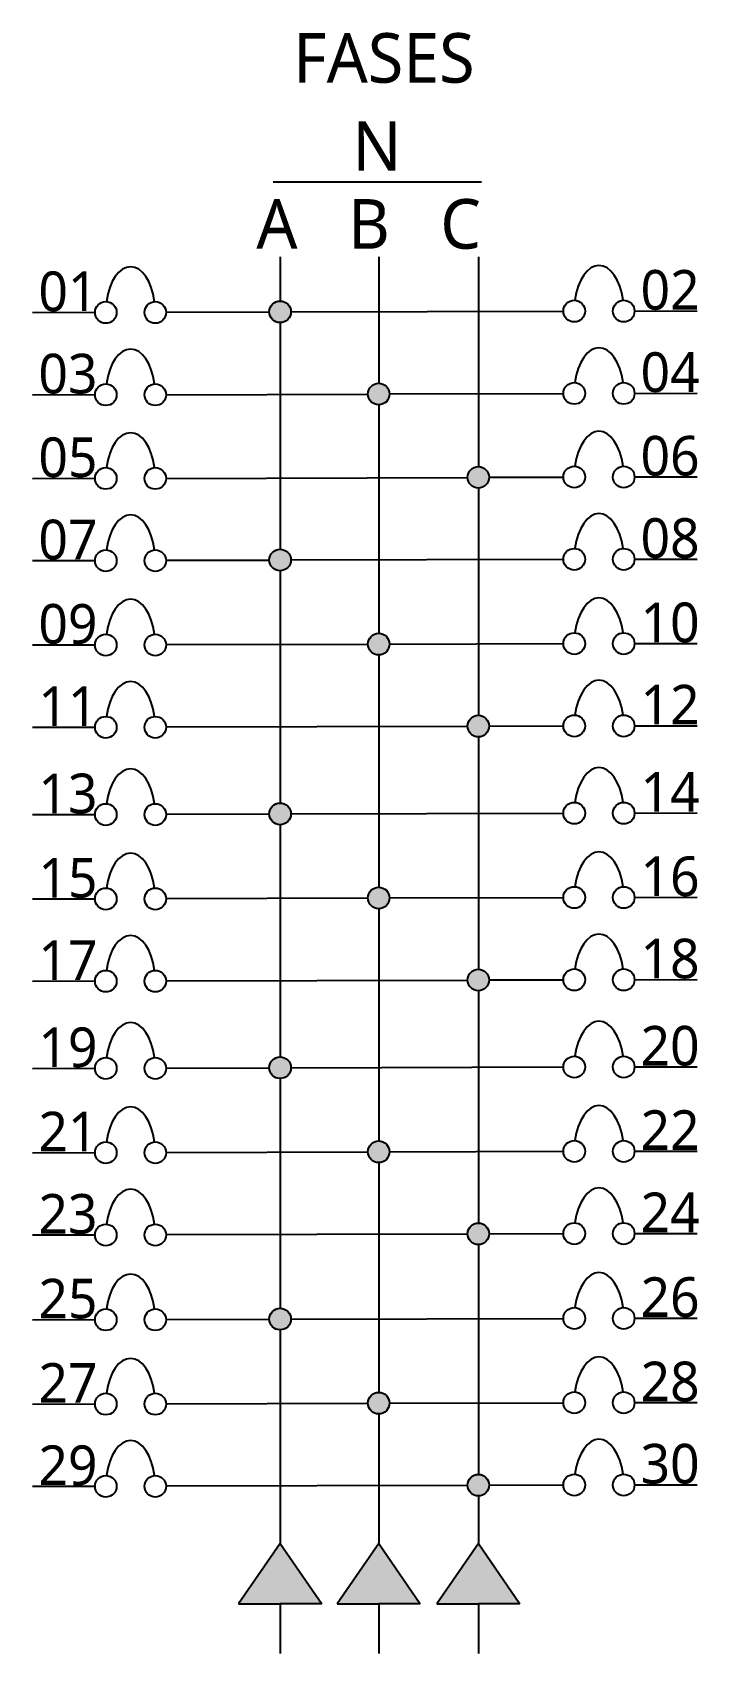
# Model space of a CAD drawing. Header units: millimetres. Extents: x -18.4 to 15.3, y -39.4 to 42.4.
import ezdxf

# ---------------------------------------------------------------- set-up
doc = ezdxf.new("R2010")
doc.units = ezdxf.units.MM

msp = doc.modelspace()

# ---------------------------------------------------------------- hatches: boundary and pattern name
h = msp.add_hatch(color=256)
h.dxf.hatch_style = 1
h.paths.add_polyline_path([(-5.312, 28.288, 1), (-6.402, 28.288, 1)])
h.paths.add_polyline_path([(-1.428, 24.143, 1), (-0.338, 24.143, 1)])
h.paths.add_polyline_path([(4.69, 19.943, 1), (3.6, 19.943, 1)])
h.paths.add_polyline_path([(-5.312, 15.774, 1), (-6.402, 15.774, 1)])
h.paths.add_polyline_path([(-0.338, 11.535, 1), (-1.428, 11.535, 1)])
h.paths.add_polyline_path([(4.69, 7.399, 1), (3.6, 7.399, 1)])
h = msp.add_hatch(color=256)
h.dxf.hatch_style = 1
h.paths.add_polyline_path([(-5.312, 2.973, 1), (-6.402, 2.973, 1)])
h.paths.add_polyline_path([(-1.428, -1.266, 1), (-0.338, -1.266, 1)])
h.paths.add_polyline_path([(4.69, -5.402, 1), (3.6, -5.402, 1)])
h = msp.add_hatch(color=256)
h.dxf.hatch_style = 1
h.paths.add_polyline_path([(-5.312, -9.824, 1), (-6.402, -9.824, 1)])
h.paths.add_polyline_path([(-1.428, -14.063, 1), (-0.338, -14.063, 1)])
h.paths.add_polyline_path([(4.69, -18.199, 1), (3.6, -18.199, 1)])
h = msp.add_hatch(color=256)
h.dxf.hatch_style = 1
h.paths.add_polyline_path([(-5.312, -22.498, 1), (-6.402, -22.498, 1)])
h.paths.add_polyline_path([(-1.428, -26.737, 1), (-0.338, -26.737, 1)])
h.paths.add_polyline_path([(4.69, -30.873, 1), (3.6, -30.873, 1)])
h = msp.add_hatch(color=256)
h.dxf.hatch_style = 1
h.paths.add_polyline_path([(-3.76, -36.855), (-5.857, -33.813), (-7.954, -36.855), (-5.857, -36.855)])
h = msp.add_hatch(color=256)
h.dxf.hatch_style = 1
h.paths.add_polyline_path([(1.213, -36.855), (-0.883, -33.813), (-2.98, -36.855), (-0.883, -36.855)])
h = msp.add_hatch(color=256)
h.dxf.hatch_style = 1
h.paths.add_polyline_path([(6.242, -36.855), (4.145, -33.813), (2.048, -36.855), (4.145, -36.855)])

# ---------------------------------------------------------------- linework, layer by layer
for p, q in [((-6.206, 34.838), (4.308, 34.838)), ((-5.857, 31.054), (-5.857, 28.833)), ((-0.883, 31.054), (-0.883, 24.688)), ((4.145, 31.054), (4.145, 20.488)), ((-18.354, 28.256), (-15.196, 28.264)), ((-11.609, 28.273), (-6.402, 28.287)), ((-5.312, 28.29), (8.437, 28.325)), ((12.024, 28.326), (15.183, 28.335)), ((-5.857, 27.743), (-5.857, 16.319)), ((-18.354, 24.107), (-15.196, 24.115)), ((-11.609, 24.107), (-1.428, 24.141)), ((-0.338, 24.145), (8.391, 24.174)), ((12.024, 24.178), (15.183, 24.186)), ((-0.883, 23.598), (-0.883, 12.08)), ((-18.354, 19.89), (-15.196, 19.899)), ((-11.609, 19.89), (3.6, 19.942)), ((4.69, 19.945), (8.391, 19.958)), ((12.024, 19.961), (15.183, 19.969)), ((4.145, 19.399), (4.145, 7.944)), ((-18.354, 15.742), (-15.196, 15.75)), ((-11.609, 15.759), (-6.402, 15.772)), ((-5.312, 15.775), (8.391, 15.81)), ((12.024, 15.812), (15.183, 15.82)), ((-5.857, 15.229), (-5.857, 3.518)), ((-18.354, 11.49), (-15.196, 11.498)), ((-11.609, 11.507), (-1.428, 11.533)), ((-0.338, 11.536), (8.391, 11.559)), ((12.024, 11.56), (15.183, 11.568)), ((-0.883, 10.99), (-0.883, -0.721)), ((-11.609, 7.358), (3.6, 7.398)), ((4.69, 7.4), (8.391, 7.41)), ((12.024, 7.411), (15.183, 7.42)), ((-18.354, 7.341), (-15.196, 7.349)), ((4.145, 6.854), (4.145, -4.857)), ((-18.354, 2.941), (-15.196, 2.949)), ((-11.609, 2.958), (-6.402, 2.972)), ((-5.312, 2.974), (8.391, 3.01)), ((12.024, 3.011), (15.183, 3.019)), ((-5.857, 2.428), (-5.857, -9.279)), ((-18.354, -1.311), (-15.196, -1.303)), ((-11.609, -1.294), (-1.428, -1.267)), ((-0.338, -1.265), (8.391, -1.242)), ((12.024, -1.241), (15.183, -1.232)), ((-0.883, -1.811), (-0.883, -13.518)), ((-18.354, -5.46), (-15.196, -5.452)), ((-11.609, -5.442), (3.6, -5.403)), ((4.69, -5.4), (8.391, -5.391)), ((12.024, -5.389), (15.183, -5.381)), ((4.145, -5.947), (4.145, -17.654)), ((-5.312, -9.823), (8.391, -9.788)), ((12.024, -9.786), (15.183, -9.778)), ((-18.354, -9.856), (-15.196, -9.848)), ((-11.609, -9.839), (-6.402, -9.826)), ((-5.857, -10.369), (-5.857, -21.953)), ((-18.354, -14.108), (-15.196, -14.1)), ((-11.609, -14.091), (-1.428, -14.065)), ((-0.883, -14.608), (-0.883, -26.192)), ((-0.338, -14.062), (8.391, -14.039)), ((12.024, -14.038), (15.183, -14.03)), ((-18.354, -18.257), (-15.196, -18.249)), ((-11.609, -18.24), (3.6, -18.2)), ((4.145, -18.744), (4.145, -30.328)), ((4.69, -18.198), (8.391, -18.188)), ((12.024, -18.187), (15.183, -18.178)), ((-18.354, -22.53), (-15.196, -22.522)), ((-11.609, -22.513), (-6.402, -22.499)), ((-5.312, -22.497), (8.391, -22.461)), ((12.024, -22.46), (15.183, -22.452)), ((-5.857, -23.043), (-5.857, -33.813)), ((-18.354, -26.782), (-15.196, -26.774)), ((-11.609, -26.765), (-1.428, -26.738)), ((-0.338, -26.736), (8.391, -26.713)), ((12.024, -26.712), (15.183, -26.703)), ((-0.883, -27.282), (-0.883, -33.813)), ((-18.354, -30.931), (-15.196, -30.923)), ((-11.609, -30.913), (3.6, -30.874)), ((4.69, -30.871), (8.391, -30.862)), ((12.024, -30.86), (15.183, -30.852)), ((4.145, -31.418), (4.145, -33.813)), ((-5.857, -33.813), (-7.954, -36.855)), ((-5.857, -33.813), (-3.76, -36.855)), ((-0.883, -33.813), (-2.98, -36.855)), ((-0.883, -33.813), (1.213, -36.855)), ((4.145, -33.813), (2.048, -36.855)), ((4.145, -33.813), (6.242, -36.855)), ((-7.954, -36.855), (-5.857, -36.855)), ((-5.857, -36.855), (-5.857, -39.364)), ((-3.76, -36.855), (-5.857, -36.855)), ((-2.98, -36.855), (-0.883, -36.855)), ((-0.883, -36.855), (-0.883, -39.364)), ((1.213, -36.855), (-0.883, -36.855)), ((2.048, -36.855), (4.145, -36.855)), ((4.145, -36.855), (4.145, -39.364)), ((6.242, -36.855), (4.145, -36.855))]:
    msp.add_line(p, q)
for centre in [(-14.651, 28.256), (-12.154, 28.256), (-5.857, 28.288), (8.982, 28.325), (11.479, 28.325), (-14.651, 24.107), (-12.154, 24.107), (-0.883, 24.143), (8.982, 24.176), (11.479, 24.176), (-14.651, 19.89), (-12.154, 19.89), (4.145, 19.943), (8.982, 19.959), (11.479, 19.959), (8.982, 15.811), (11.479, 15.811), (-14.651, 15.742), (-12.154, 15.742), (-5.857, 15.774), (-14.651, 11.49), (-12.154, 11.49), (-0.883, 11.535), (8.982, 11.559), (11.479, 11.559), (-14.651, 7.341), (-12.154, 7.341), (4.145, 7.399), (8.982, 7.41), (11.479, 7.41), (-14.651, 2.941), (-12.154, 2.941), (-5.857, 2.973), (8.982, 3.01), (11.479, 3.01), (-14.651, -1.311), (-12.154, -1.311), (-0.883, -1.266), (8.982, -1.242), (11.479, -1.242), (4.145, -5.402), (8.982, -5.391), (11.479, -5.391), (-14.651, -5.46), (-12.154, -5.46), (-14.651, -9.856), (-12.154, -9.856), (-5.857, -9.824), (8.982, -9.787), (11.479, -9.787), (-14.651, -14.108), (-12.154, -14.108), (-0.883, -14.063), (8.982, -14.039), (11.479, -14.039), (-14.651, -18.257), (-12.154, -18.257), (4.145, -18.199), (8.982, -18.188), (11.479, -18.188), (-14.651, -22.53), (-12.154, -22.53), (-5.857, -22.498), (8.982, -22.461), (11.479, -22.461), (-14.651, -26.782), (-12.154, -26.782), (-0.883, -26.737), (8.982, -26.713), (11.479, -26.713), (-14.651, -30.931), (-12.154, -30.931), (4.145, -30.873), (8.982, -30.862), (11.479, -30.862)]:
    msp.add_circle(centre, 0.545)
for centre in [(-13.402, 28.256), (10.231, 28.325), (-13.402, 24.107), (10.231, 24.176), (-13.402, 19.89), (10.231, 19.959), (-13.402, 15.742), (10.231, 15.811), (-13.402, 11.49), (10.231, 11.559), (-13.402, 7.341), (10.231, 7.41), (-13.402, 2.941), (10.231, 3.01), (-13.402, -1.311), (10.231, -1.242), (-13.402, -5.46), (10.231, -5.391), (-13.402, -9.856), (10.231, -9.787), (-13.402, -14.108), (10.231, -14.039), (-13.402, -18.257), (10.231, -18.188), (-13.402, -22.53), (10.231, -22.461), (-13.402, -26.782), (10.231, -26.713), (10.231, -30.862), (-13.402, -30.931)]:
    msp.add_ellipse(centre, major_axis=(0, -2.304), ratio=0.541821, start_param=8.092133, end_param=10.757423)

# ---------------------------------------------------------------- texts
at = {"attachment_point": 1}
for s, width, heights, insert, char_height in [('{\\fSegoe UI|b0|i0|c0|p34;FASES}', 0.91431, [0], (-5.2, 42.34), 2.5), ('{\\fSegoe UI|b0|i0|c0|p34;N}', 0.91431, [0], (-2.211, 37.9), 2.5), ('{\\fSegoe UI|b0|i0|c0|p34;A   B   C}', 16.36611, [4.706], (-7.057, 33.972), 2.5), ('{\\fSegoe UI|b0|i0|c0|p34;01}', 0.91431, [0], (-18.051, 30.321), 2), ('{\\fSegoe UI|b0|i0|c0|p34;02}', 0.91431, [0], (12.328, 30.396), 2), ('{\\fSegoe UI|b0|i0|c0|p34;03}', 0.91431, [0], (-18.051, 26.172), 2), ('{\\fSegoe UI|b0|i0|c0|p34;04}', 0.91431, [0], (12.328, 26.247), 2), ('{\\fSegoe UI|b0|i0|c0|p34;05}', 0.91431, [0], (-18.051, 21.956), 2), ('{\\fSegoe UI|b0|i0|c0|p34;06}', 0.91431, [0], (12.328, 22.031), 2), ('{\\fSegoe UI|b0|i0|c0|p34;07}', 0.91431, [0], (-18.051, 17.807), 2), ('{\\fSegoe UI|b0|i0|c0|p34;08}', 0.91431, [0], (12.328, 17.882), 2), ('{\\fSegoe UI|b0|i0|c0|p34;09}', 0.91431, [0], (-18.051, 13.555), 2), ('{\\fSegoe UI|b0|i0|c0|p34;10}', 0.91431, [0], (12.328, 13.63), 2), ('{\\fSegoe UI|b0|i0|c0|p34;11}', 0.91431, [0], (-18.051, 9.406), 2), ('{\\fSegoe UI|b0|i0|c0|p34;12}', 0.91431, [0], (12.328, 9.481), 2), ('{\\fSegoe UI|b0|i0|c0|p34;13}', 0.91431, [0], (-18.051, 5.006), 2), ('{\\fSegoe UI|b0|i0|c0|p34;14}', 0.91431, [0], (12.328, 5.081), 2), ('{\\fSegoe UI|b0|i0|c0|p34;16}', 0.91431, [0], (12.328, 0.829), 2), ('{\\fSegoe UI|b0|i0|c0|p34;15}', 0.91431, [0], (-18.051, 0.754), 2), ('{\\fSegoe UI|b0|i0|c0|p34;17}', 0.91431, [0], (-18.051, -3.395), 2), ('{\\fSegoe UI|b0|i0|c0|p34;18}', 0.91431, [0], (12.328, -3.319), 2), ('{\\fSegoe UI|b0|i0|c0|p34;19}', 0.91431, [0], (-18.051, -7.791), 2), ('{\\fSegoe UI|b0|i0|c0|p34;20}', 0.91431, [0], (12.328, -7.716), 2), ('{\\fSegoe UI|b0|i0|c0|p34;21}', 0.91431, [0], (-18.051, -12.043), 2), ('{\\fSegoe UI|b0|i0|c0|p34;22}', 0.91431, [0], (12.328, -11.968), 2), ('{\\fSegoe UI|b0|i0|c0|p34;23}', 0.91431, [0], (-18.051, -16.192), 2), ('{\\fSegoe UI|b0|i0|c0|p34;24}', 0.91431, [0], (12.328, -16.117), 2), ('{\\fSegoe UI|b0|i0|c0|p34;26}', 0.91431, [0], (12.328, -20.39), 2), ('{\\fSegoe UI|b0|i0|c0|p34;25}', 0.91431, [0], (-18.051, -20.465), 2), ('{\\fSegoe UI|b0|i0|c0|p34;27}', 0.91431, [0], (-18.051, -24.717), 2), ('{\\fSegoe UI|b0|i0|c0|p34;28}', 0.91431, [0], (12.328, -24.642), 2), ('{\\fSegoe UI|b0|i0|c0|p34;29}', 0.91431, [0], (-18.051, -28.866), 2), ('{\\fSegoe UI|b0|i0|c0|p34;30}', 0.91431, [0], (12.328, -28.79), 2)]:
    msp.add_mtext_dynamic_manual_height_columns(s, width=width, gutter_width=12.5, heights=heights, dxfattribs=dict(at, insert=insert, char_height=char_height))

doc.saveas('drawing.dxf')
